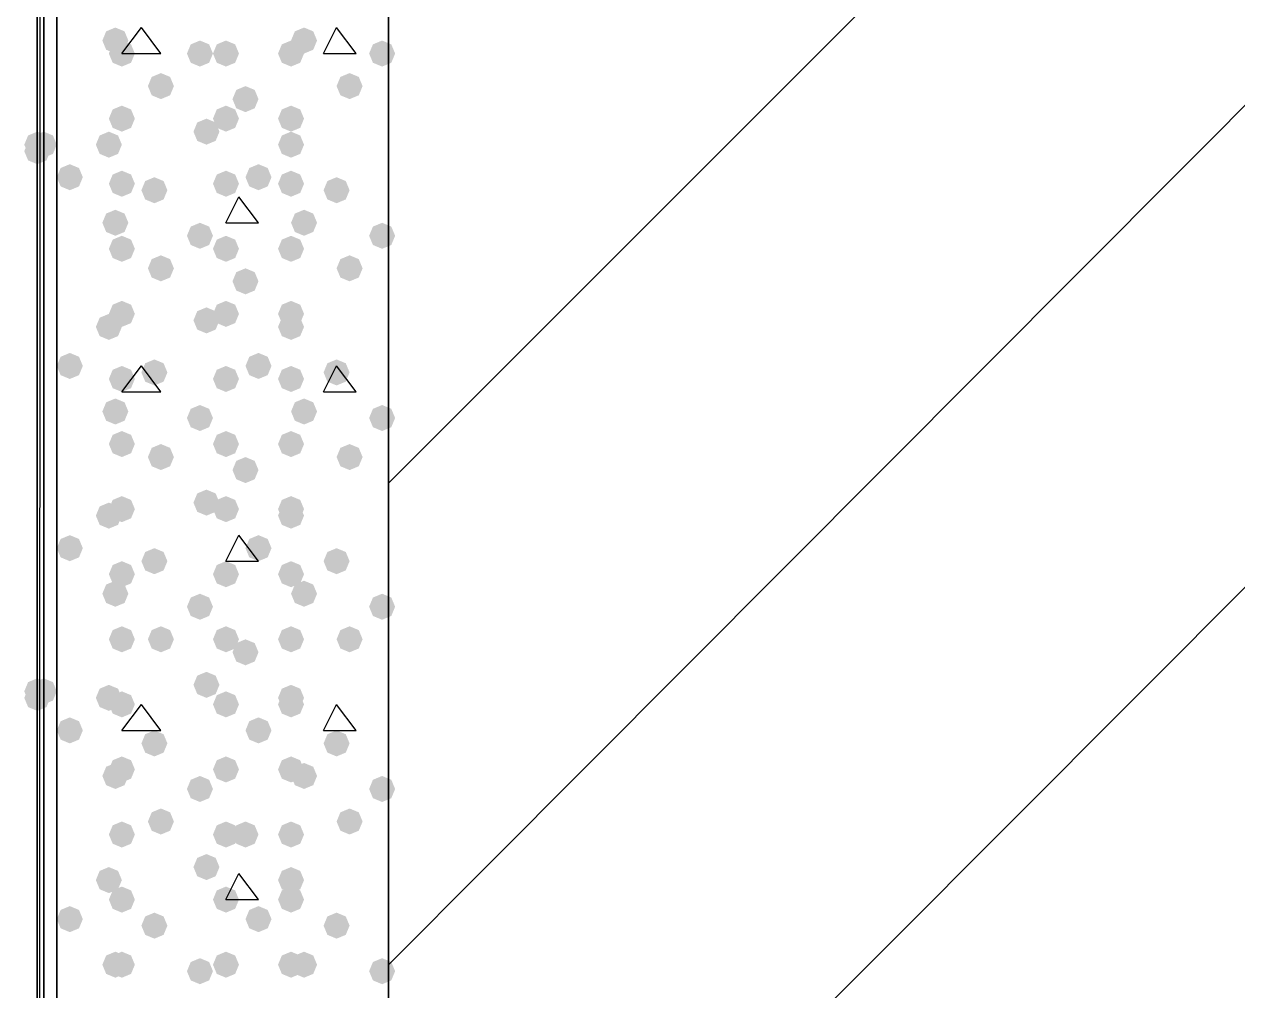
# Model space of a CAD drawing. Header units: millimetres. Extents: x 0 to 420, y 0 to 297.
# Drawn here: x 31.16 to 39.05, y 151.38 to 157.67 of the extents above; entities that cross this region are included whole.
import ezdxf

# ---------------------------------------------------------------- set-up
doc = ezdxf.new("R2010")
doc.units = ezdxf.units.MM
doc.layers.get('0').update_dxf_attribs({"linetype": 'CONTINUOUS'})

msp = doc.modelspace()

# ---------------------------------------------------------------- hatches: boundary and pattern name
at = {"true_color": 0x000007}
h = msp.add_hatch(color=0, dxfattribs=at)
h.paths.add_polyline_path([(31.284333, 243.755333), (31.284333, 100.160667)], flags=0)
h.paths.add_polyline_path([(31.284333, 100.160667), (31.284333, 243.755333)], flags=0)
at = {"true_color": 0x000008}
for points in [[(31.834667, 157.564667), (31.809796, 157.504871), (31.75, 157.48), (31.690204, 157.504871), (31.665333, 157.564667), (31.690204, 157.624462), (31.75, 157.649333), (31.809796, 157.624463)], [(33.062333, 157.564667), (33.037463, 157.504871), (32.977667, 157.48), (32.917871, 157.504871), (32.893, 157.564667), (32.917871, 157.624462), (32.977667, 157.649333), (33.037462, 157.624463)], [(31.877, 157.48), (31.852129, 157.420204), (31.792333, 157.395333), (31.732538, 157.420204), (31.707667, 157.48), (31.732537, 157.539796), (31.792333, 157.564667), (31.852129, 157.539796)], [(32.385, 157.48), (32.360129, 157.420204), (32.300333, 157.395333), (32.240538, 157.420204), (32.215667, 157.48), (32.240537, 157.539796), (32.300333, 157.564667), (32.360129, 157.539796)], [(32.554333, 157.48), (32.529462, 157.420204), (32.469667, 157.395333), (32.409871, 157.420204), (32.385, 157.48), (32.409871, 157.539796), (32.469667, 157.564667), (32.529462, 157.539796)], [(32.977667, 157.48), (32.952796, 157.420204), (32.893, 157.395333), (32.833204, 157.420204), (32.808333, 157.48), (32.833204, 157.539796), (32.893, 157.564667), (32.952796, 157.539796)], [(33.570333, 157.48), (33.545463, 157.420204), (33.485667, 157.395333), (33.425871, 157.420204), (33.401, 157.48), (33.425871, 157.539796), (33.485667, 157.564667), (33.545462, 157.539796)], [(32.131, 157.268333), (32.106129, 157.208537), (32.046333, 157.183667), (31.986537, 157.208537), (31.961667, 157.268333), (31.986537, 157.328129), (32.046333, 157.353), (32.106129, 157.328129)], [(33.358667, 157.268333), (33.333796, 157.208537), (33.274, 157.183667), (33.214204, 157.208537), (33.189333, 157.268333), (33.214204, 157.328129), (33.274, 157.353), (33.333796, 157.328129)], [(32.681333, 157.183667), (32.656462, 157.123871), (32.596667, 157.099), (32.536871, 157.123871), (32.512, 157.183667), (32.536871, 157.243462), (32.596667, 157.268333), (32.656462, 157.243463)], [(31.877, 157.056667), (31.852129, 156.996871), (31.792333, 156.972), (31.732538, 156.996871), (31.707667, 157.056667), (31.732537, 157.116462), (31.792333, 157.141333), (31.852129, 157.116463)], [(32.554333, 157.056667), (32.529462, 156.996871), (32.469667, 156.972), (32.409871, 156.996871), (32.385, 157.056667), (32.409871, 157.116462), (32.469667, 157.141333), (32.529462, 157.116463)], [(32.977667, 157.056667), (32.952796, 156.996871), (32.893, 156.972), (32.833204, 156.996871), (32.808333, 157.056667), (32.833204, 157.116462), (32.893, 157.141333), (32.952796, 157.116463)], [(32.427333, 156.972), (32.402463, 156.912204), (32.342667, 156.887333), (32.282871, 156.912204), (32.258, 156.972), (32.282871, 157.031796), (32.342667, 157.056667), (32.402462, 157.031796)], [(31.792333, 156.887333), (31.767463, 156.827537), (31.707667, 156.802667), (31.647871, 156.827537), (31.623, 156.887333), (31.647871, 156.947129), (31.707667, 156.972), (31.767462, 156.947129)], [(32.977667, 156.887333), (32.952796, 156.827537), (32.893, 156.802667), (32.833204, 156.827537), (32.808333, 156.887333), (32.833204, 156.947129), (32.893, 156.972), (32.952796, 156.947129)], [(31.538333, 156.675667), (31.513463, 156.615871), (31.453667, 156.591), (31.393871, 156.615871), (31.369, 156.675667), (31.393871, 156.735462), (31.453667, 156.760333), (31.513462, 156.735463)], [(32.766, 156.675667), (32.741129, 156.615871), (32.681333, 156.591), (32.621537, 156.615871), (32.596667, 156.675667), (32.621537, 156.735462), (32.681333, 156.760333), (32.741129, 156.735463)], [(31.877, 156.633333), (31.852129, 156.573537), (31.792333, 156.548667), (31.732538, 156.573537), (31.707667, 156.633333), (31.732537, 156.693129), (31.792333, 156.718), (31.852129, 156.693129)], [(32.088667, 156.591), (32.063796, 156.531204), (32.004, 156.506333), (31.944204, 156.531204), (31.919333, 156.591), (31.944204, 156.650796), (32.004, 156.675667), (32.063796, 156.650796)], [(32.554333, 156.633333), (32.529462, 156.573537), (32.469667, 156.548667), (32.409871, 156.573537), (32.385, 156.633333), (32.409871, 156.693129), (32.469667, 156.718), (32.529462, 156.693129)], [(32.977667, 156.633333), (32.952796, 156.573537), (32.893, 156.548667), (32.833204, 156.573537), (32.808333, 156.633333), (32.833204, 156.693129), (32.893, 156.718), (32.952796, 156.693129)], [(33.274, 156.591), (33.249129, 156.531204), (33.189333, 156.506333), (33.129538, 156.531204), (33.104667, 156.591), (33.129537, 156.650796), (33.189333, 156.675667), (33.249129, 156.650796)], [(31.834667, 156.379333), (31.809796, 156.319538), (31.75, 156.294667), (31.690204, 156.319538), (31.665333, 156.379333), (31.690204, 156.439129), (31.75, 156.464), (31.809796, 156.439129)], [(33.062333, 156.379333), (33.037463, 156.319538), (32.977667, 156.294667), (32.917871, 156.319538), (32.893, 156.379333), (32.917871, 156.439129), (32.977667, 156.464), (33.037462, 156.439129)], [(32.385, 156.294667), (32.360129, 156.234871), (32.300333, 156.21), (32.240538, 156.234871), (32.215667, 156.294667), (32.240537, 156.354462), (32.300333, 156.379333), (32.360129, 156.354463)], [(33.570333, 156.294667), (33.545463, 156.234871), (33.485667, 156.21), (33.425871, 156.234871), (33.401, 156.294667), (33.425871, 156.354462), (33.485667, 156.379333), (33.545462, 156.354463)], [(31.877, 156.21), (31.852129, 156.150204), (31.792333, 156.125333), (31.732538, 156.150204), (31.707667, 156.21), (31.732537, 156.269796), (31.792333, 156.294667), (31.852129, 156.269796)], [(32.554333, 156.21), (32.529462, 156.150204), (32.469667, 156.125333), (32.409871, 156.150204), (32.385, 156.21), (32.409871, 156.269796), (32.469667, 156.294667), (32.529462, 156.269796)], [(32.977667, 156.21), (32.952796, 156.150204), (32.893, 156.125333), (32.833204, 156.150204), (32.808333, 156.21), (32.833204, 156.269796), (32.893, 156.294667), (32.952796, 156.269796)], [(32.131, 156.083), (32.106129, 156.023204), (32.046333, 155.998333), (31.986537, 156.023204), (31.961667, 156.083), (31.986537, 156.142796), (32.046333, 156.167667), (32.106129, 156.142796)], [(33.358667, 156.083), (33.333796, 156.023204), (33.274, 155.998333), (33.214204, 156.023204), (33.189333, 156.083), (33.214204, 156.142796), (33.274, 156.167667), (33.333796, 156.142796)], [(32.681333, 155.998333), (32.656462, 155.938538), (32.596667, 155.913667), (32.536871, 155.938538), (32.512, 155.998333), (32.536871, 156.058129), (32.596667, 156.083), (32.656462, 156.058129)], [(31.877, 155.786667), (31.852129, 155.726871), (31.792333, 155.702), (31.732538, 155.726871), (31.707667, 155.786667), (31.732537, 155.846462), (31.792333, 155.871333), (31.852129, 155.846463)], [(32.554333, 155.786667), (32.529462, 155.726871), (32.469667, 155.702), (32.409871, 155.726871), (32.385, 155.786667), (32.409871, 155.846462), (32.469667, 155.871333), (32.529462, 155.846463)], [(32.977667, 155.786667), (32.952796, 155.726871), (32.893, 155.702), (32.833204, 155.726871), (32.808333, 155.786667), (32.833204, 155.846462), (32.893, 155.871333), (32.952796, 155.846463)], [(31.792333, 155.702), (31.767463, 155.642204), (31.707667, 155.617333), (31.647871, 155.642204), (31.623, 155.702), (31.647871, 155.761796), (31.707667, 155.786667), (31.767462, 155.761796)], [(32.427333, 155.744333), (32.402463, 155.684537), (32.342667, 155.659667), (32.282871, 155.684537), (32.258, 155.744333), (32.282871, 155.804129), (32.342667, 155.829), (32.402462, 155.804129)], [(32.977667, 155.702), (32.952796, 155.642204), (32.893, 155.617333), (32.833204, 155.642204), (32.808333, 155.702), (32.833204, 155.761796), (32.893, 155.786667), (32.952796, 155.761796)], [(31.538333, 155.448), (31.513463, 155.388204), (31.453667, 155.363333), (31.393871, 155.388204), (31.369, 155.448), (31.393871, 155.507796), (31.453667, 155.532667), (31.513462, 155.507796)], [(32.088667, 155.405667), (32.063796, 155.345871), (32.004, 155.321), (31.944204, 155.345871), (31.919333, 155.405667), (31.944204, 155.465462), (32.004, 155.490333), (32.063796, 155.465463)], [(32.766, 155.448), (32.741129, 155.388204), (32.681333, 155.363333), (32.621537, 155.388204), (32.596667, 155.448), (32.621537, 155.507796), (32.681333, 155.532667), (32.741129, 155.507796)], [(33.274, 155.405667), (33.249129, 155.345871), (33.189333, 155.321), (33.129538, 155.345871), (33.104667, 155.405667), (33.129537, 155.465462), (33.189333, 155.490333), (33.249129, 155.465463)], [(31.877, 155.363333), (31.852129, 155.303537), (31.792333, 155.278667), (31.732538, 155.303537), (31.707667, 155.363333), (31.732537, 155.423129), (31.792333, 155.448), (31.852129, 155.423129)], [(32.554333, 155.363333), (32.529462, 155.303537), (32.469667, 155.278667), (32.409871, 155.303537), (32.385, 155.363333), (32.409871, 155.423129), (32.469667, 155.448), (32.529462, 155.423129)], [(32.977667, 155.363333), (32.952796, 155.303537), (32.893, 155.278667), (32.833204, 155.303537), (32.808333, 155.363333), (32.833204, 155.423129), (32.893, 155.448), (32.952796, 155.423129)], [(31.834667, 155.151667), (31.809796, 155.091871), (31.75, 155.067), (31.690204, 155.091871), (31.665333, 155.151667), (31.690204, 155.211462), (31.75, 155.236333), (31.809796, 155.211463)], [(33.062333, 155.151667), (33.037463, 155.091871), (32.977667, 155.067), (32.917871, 155.091871), (32.893, 155.151667), (32.917871, 155.211462), (32.977667, 155.236333), (33.037462, 155.211463)], [(32.385, 155.109333), (32.360129, 155.049537), (32.300333, 155.024667), (32.240538, 155.049537), (32.215667, 155.109333), (32.240537, 155.169129), (32.300333, 155.194), (32.360129, 155.169129)], [(33.570333, 155.109333), (33.545463, 155.049537), (33.485667, 155.024667), (33.425871, 155.049537), (33.401, 155.109333), (33.425871, 155.169129), (33.485667, 155.194), (33.545462, 155.169129)], [(31.877, 154.94), (31.852129, 154.880204), (31.792333, 154.855333), (31.732538, 154.880204), (31.707667, 154.94), (31.732537, 154.999796), (31.792333, 155.024667), (31.852129, 154.999796)], [(32.554333, 154.94), (32.529462, 154.880204), (32.469667, 154.855333), (32.409871, 154.880204), (32.385, 154.94), (32.409871, 154.999796), (32.469667, 155.024667), (32.529462, 154.999796)], [(32.977667, 154.94), (32.952796, 154.880204), (32.893, 154.855333), (32.833204, 154.880204), (32.808333, 154.94), (32.833204, 154.999796), (32.893, 155.024667), (32.952796, 154.999796)], [(32.131, 154.855333), (32.106129, 154.795537), (32.046333, 154.770667), (31.986537, 154.795537), (31.961667, 154.855333), (31.986537, 154.915129), (32.046333, 154.94), (32.106129, 154.915129)], [(33.358667, 154.855333), (33.333796, 154.795537), (33.274, 154.770667), (33.214204, 154.795537), (33.189333, 154.855333), (33.214204, 154.915129), (33.274, 154.94), (33.333796, 154.915129)], [(32.681333, 154.770667), (32.656462, 154.710871), (32.596667, 154.686), (32.536871, 154.710871), (32.512, 154.770667), (32.536871, 154.830462), (32.596667, 154.855333), (32.656462, 154.830463)], [(31.877, 154.516667), (31.852129, 154.456871), (31.792333, 154.432), (31.732538, 154.456871), (31.707667, 154.516667), (31.732537, 154.576462), (31.792333, 154.601333), (31.852129, 154.576463)], [(32.427333, 154.559), (32.402463, 154.499204), (32.342667, 154.474333), (32.282871, 154.499204), (32.258, 154.559), (32.282871, 154.618796), (32.342667, 154.643667), (32.402462, 154.618796)], [(32.554333, 154.516667), (32.529462, 154.456871), (32.469667, 154.432), (32.409871, 154.456871), (32.385, 154.516667), (32.409871, 154.576462), (32.469667, 154.601333), (32.529462, 154.576463)], [(32.977667, 154.516667), (32.952796, 154.456871), (32.893, 154.432), (32.833204, 154.456871), (32.808333, 154.516667), (32.833204, 154.576462), (32.893, 154.601333), (32.952796, 154.576463)], [(31.792333, 154.474333), (31.767463, 154.414537), (31.707667, 154.389667), (31.647871, 154.414537), (31.623, 154.474333), (31.647871, 154.534129), (31.707667, 154.559), (31.767462, 154.534129)], [(32.977667, 154.474333), (32.952796, 154.414537), (32.893, 154.389667), (32.833204, 154.414537), (32.808333, 154.474333), (32.833204, 154.534129), (32.893, 154.559), (32.952796, 154.534129)], [(31.538333, 154.262667), (31.513463, 154.202871), (31.453667, 154.178), (31.393871, 154.202871), (31.369, 154.262667), (31.393871, 154.322462), (31.453667, 154.347333), (31.513462, 154.322463)], [(32.766, 154.262667), (32.741129, 154.202871), (32.681333, 154.178), (32.621537, 154.202871), (32.596667, 154.262667), (32.621537, 154.322462), (32.681333, 154.347333), (32.741129, 154.322463)], [(32.088667, 154.178), (32.063796, 154.118204), (32.004, 154.093333), (31.944204, 154.118204), (31.919333, 154.178), (31.944204, 154.237796), (32.004, 154.262667), (32.063796, 154.237796)], [(33.274, 154.178), (33.249129, 154.118204), (33.189333, 154.093333), (33.129538, 154.118204), (33.104667, 154.178), (33.129537, 154.237796), (33.189333, 154.262667), (33.249129, 154.237796)], [(31.877, 154.093333), (31.852129, 154.033537), (31.792333, 154.008667), (31.732538, 154.033537), (31.707667, 154.093333), (31.732537, 154.153129), (31.792333, 154.178), (31.852129, 154.153129)], [(32.554333, 154.093333), (32.529462, 154.033537), (32.469667, 154.008667), (32.409871, 154.033537), (32.385, 154.093333), (32.409871, 154.153129), (32.469667, 154.178), (32.529462, 154.153129)], [(32.977667, 154.093333), (32.952796, 154.033537), (32.893, 154.008667), (32.833204, 154.033537), (32.808333, 154.093333), (32.833204, 154.153129), (32.893, 154.178), (32.952796, 154.153129)], [(31.834667, 153.966333), (31.809796, 153.906537), (31.75, 153.881667), (31.690204, 153.906537), (31.665333, 153.966333), (31.690204, 154.026129), (31.75, 154.051), (31.809796, 154.026129)], [(33.062333, 153.966333), (33.037463, 153.906537), (32.977667, 153.881667), (32.917871, 153.906537), (32.893, 153.966333), (32.917871, 154.026129), (32.977667, 154.051), (33.037462, 154.026129)], [(32.385, 153.881667), (32.360129, 153.821871), (32.300333, 153.797), (32.240538, 153.821871), (32.215667, 153.881667), (32.240537, 153.941462), (32.300333, 153.966333), (32.360129, 153.941463)], [(33.570333, 153.881667), (33.545463, 153.821871), (33.485667, 153.797), (33.425871, 153.821871), (33.401, 153.881667), (33.425871, 153.941462), (33.485667, 153.966333), (33.545462, 153.941463)], [(31.877, 153.67), (31.852129, 153.610204), (31.792333, 153.585333), (31.732538, 153.610204), (31.707667, 153.67), (31.732537, 153.729796), (31.792333, 153.754667), (31.852129, 153.729796)], [(32.131, 153.67), (32.106129, 153.610204), (32.046333, 153.585333), (31.986537, 153.610204), (31.961667, 153.67), (31.986537, 153.729796), (32.046333, 153.754667), (32.106129, 153.729796)], [(32.554333, 153.67), (32.529462, 153.610204), (32.469667, 153.585333), (32.409871, 153.610204), (32.385, 153.67), (32.409871, 153.729796), (32.469667, 153.754667), (32.529462, 153.729796)], [(32.977667, 153.67), (32.952796, 153.610204), (32.893, 153.585333), (32.833204, 153.610204), (32.808333, 153.67), (32.833204, 153.729796), (32.893, 153.754667), (32.952796, 153.729796)], [(33.358667, 153.67), (33.333796, 153.610204), (33.274, 153.585333), (33.214204, 153.610204), (33.189333, 153.67), (33.214204, 153.729796), (33.274, 153.754667), (33.333796, 153.729796)], [(32.681333, 153.585333), (32.656462, 153.525537), (32.596667, 153.500667), (32.536871, 153.525537), (32.512, 153.585333), (32.536871, 153.645129), (32.596667, 153.67), (32.656462, 153.645129)], [(32.427333, 153.373667), (32.402463, 153.313871), (32.342667, 153.289), (32.282871, 153.313871), (32.258, 153.373667), (32.282871, 153.433462), (32.342667, 153.458333), (32.402462, 153.433463)], [(31.792333, 153.289), (31.767463, 153.229204), (31.707667, 153.204333), (31.647871, 153.229204), (31.623, 153.289), (31.647871, 153.348796), (31.707667, 153.373667), (31.767462, 153.348796)], [(31.877, 153.246667), (31.852129, 153.186871), (31.792333, 153.162), (31.732538, 153.186871), (31.707667, 153.246667), (31.732537, 153.306462), (31.792333, 153.331333), (31.852129, 153.306463)], [(32.554333, 153.246667), (32.529462, 153.186871), (32.469667, 153.162), (32.409871, 153.186871), (32.385, 153.246667), (32.409871, 153.306462), (32.469667, 153.331333), (32.529462, 153.306463)], [(32.977667, 153.289), (32.952796, 153.229204), (32.893, 153.204333), (32.833204, 153.229204), (32.808333, 153.289), (32.833204, 153.348796), (32.893, 153.373667), (32.952796, 153.348796)], [(32.977667, 153.246667), (32.952796, 153.186871), (32.893, 153.162), (32.833204, 153.186871), (32.808333, 153.246667), (32.833204, 153.306462), (32.893, 153.331333), (32.952796, 153.306463)], [(31.538333, 153.077333), (31.513463, 153.017537), (31.453667, 152.992667), (31.393871, 153.017537), (31.369, 153.077333), (31.393871, 153.137129), (31.453667, 153.162), (31.513462, 153.137129)], [(32.766, 153.077333), (32.741129, 153.017537), (32.681333, 152.992667), (32.621537, 153.017537), (32.596667, 153.077333), (32.621537, 153.137129), (32.681333, 153.162), (32.741129, 153.137129)], [(32.088667, 152.992667), (32.063796, 152.932871), (32.004, 152.908), (31.944204, 152.932871), (31.919333, 152.992667), (31.944204, 153.052462), (32.004, 153.077333), (32.063796, 153.052463)], [(33.274, 152.992667), (33.249129, 152.932871), (33.189333, 152.908), (33.129538, 152.932871), (33.104667, 152.992667), (33.129537, 153.052462), (33.189333, 153.077333), (33.249129, 153.052463)], [(31.834667, 152.781), (31.809796, 152.721204), (31.75, 152.696333), (31.690204, 152.721204), (31.665333, 152.781), (31.690204, 152.840796), (31.75, 152.865667), (31.809796, 152.840796)], [(31.877, 152.823333), (31.852129, 152.763537), (31.792333, 152.738667), (31.732538, 152.763537), (31.707667, 152.823333), (31.732537, 152.883129), (31.792333, 152.908), (31.852129, 152.883129)], [(32.554333, 152.823333), (32.529462, 152.763537), (32.469667, 152.738667), (32.409871, 152.763537), (32.385, 152.823333), (32.409871, 152.883129), (32.469667, 152.908), (32.529462, 152.883129)], [(32.977667, 152.823333), (32.952796, 152.763537), (32.893, 152.738667), (32.833204, 152.763537), (32.808333, 152.823333), (32.833204, 152.883129), (32.893, 152.908), (32.952796, 152.883129)], [(33.062333, 152.781), (33.037463, 152.721204), (32.977667, 152.696333), (32.917871, 152.721204), (32.893, 152.781), (32.917871, 152.840796), (32.977667, 152.865667), (33.037462, 152.840796)], [(32.385, 152.696333), (32.360129, 152.636537), (32.300333, 152.611667), (32.240538, 152.636537), (32.215667, 152.696333), (32.240537, 152.756129), (32.300333, 152.781), (32.360129, 152.756129)], [(33.570333, 152.696333), (33.545463, 152.636537), (33.485667, 152.611667), (33.425871, 152.636537), (33.401, 152.696333), (33.425871, 152.756129), (33.485667, 152.781), (33.545462, 152.756129)], [(32.131, 152.484667), (32.106129, 152.424871), (32.046333, 152.4), (31.986537, 152.424871), (31.961667, 152.484667), (31.986537, 152.544462), (32.046333, 152.569333), (32.106129, 152.544463)], [(33.358667, 152.484667), (33.333796, 152.424871), (33.274, 152.4), (33.214204, 152.424871), (33.189333, 152.484667), (33.214204, 152.544462), (33.274, 152.569333), (33.333796, 152.544463)], [(31.877, 152.4), (31.852129, 152.340204), (31.792333, 152.315333), (31.732538, 152.340204), (31.707667, 152.4), (31.732537, 152.459796), (31.792333, 152.484667), (31.852129, 152.459796)], [(32.554333, 152.4), (32.529462, 152.340204), (32.469667, 152.315333), (32.409871, 152.340204), (32.385, 152.4), (32.409871, 152.459796), (32.469667, 152.484667), (32.529462, 152.459796)], [(32.681333, 152.4), (32.656462, 152.340204), (32.596667, 152.315333), (32.536871, 152.340204), (32.512, 152.4), (32.536871, 152.459796), (32.596667, 152.484667), (32.656462, 152.459796)], [(32.977667, 152.4), (32.952796, 152.340204), (32.893, 152.315333), (32.833204, 152.340204), (32.808333, 152.4), (32.833204, 152.459796), (32.893, 152.484667), (32.952796, 152.459796)], [(32.427333, 152.188333), (32.402463, 152.128537), (32.342667, 152.103667), (32.282871, 152.128537), (32.258, 152.188333), (32.282871, 152.248129), (32.342667, 152.273), (32.402462, 152.248129)], [(31.792333, 152.103667), (31.767463, 152.043871), (31.707667, 152.019), (31.647871, 152.043871), (31.623, 152.103667), (31.647871, 152.163462), (31.707667, 152.188333), (31.767462, 152.163463)], [(32.977667, 152.103667), (32.952796, 152.043871), (32.893, 152.019), (32.833204, 152.043871), (32.808333, 152.103667), (32.833204, 152.163462), (32.893, 152.188333), (32.952796, 152.163463)], [(31.877, 151.976667), (31.852129, 151.916871), (31.792333, 151.892), (31.732538, 151.916871), (31.707667, 151.976667), (31.732537, 152.036462), (31.792333, 152.061333), (31.852129, 152.036463)], [(32.554333, 151.976667), (32.529462, 151.916871), (32.469667, 151.892), (32.409871, 151.916871), (32.385, 151.976667), (32.409871, 152.036462), (32.469667, 152.061333), (32.529462, 152.036463)], [(32.977667, 151.976667), (32.952796, 151.916871), (32.893, 151.892), (32.833204, 151.916871), (32.808333, 151.976667), (32.833204, 152.036462), (32.893, 152.061333), (32.952796, 152.036463)], [(31.538333, 151.849667), (31.513463, 151.789871), (31.453667, 151.765), (31.393871, 151.789871), (31.369, 151.849667), (31.393871, 151.909462), (31.453667, 151.934333), (31.513462, 151.909463)], [(32.766, 151.849667), (32.741129, 151.789871), (32.681333, 151.765), (32.621537, 151.789871), (32.596667, 151.849667), (32.621537, 151.909462), (32.681333, 151.934333), (32.741129, 151.909463)], [(32.088667, 151.807333), (32.063796, 151.747537), (32.004, 151.722667), (31.944204, 151.747537), (31.919333, 151.807333), (31.944204, 151.867129), (32.004, 151.892), (32.063796, 151.867129)], [(33.274, 151.807333), (33.249129, 151.747537), (33.189333, 151.722667), (33.129538, 151.747537), (33.104667, 151.807333), (33.129537, 151.867129), (33.189333, 151.892), (33.249129, 151.867129)], [(31.834667, 151.553333), (31.809796, 151.493538), (31.75, 151.468667), (31.690204, 151.493538), (31.665333, 151.553333), (31.690204, 151.613129), (31.75, 151.638), (31.809796, 151.613129)], [(31.877, 151.553333), (31.852129, 151.493538), (31.792333, 151.468667), (31.732538, 151.493538), (31.707667, 151.553333), (31.732537, 151.613129), (31.792333, 151.638), (31.852129, 151.613129)], [(32.385, 151.511), (32.360129, 151.451204), (32.300333, 151.426333), (32.240538, 151.451204), (32.215667, 151.511), (32.240537, 151.570796), (32.300333, 151.595667), (32.360129, 151.570796)], [(32.554333, 151.553333), (32.529462, 151.493538), (32.469667, 151.468667), (32.409871, 151.493538), (32.385, 151.553333), (32.409871, 151.613129), (32.469667, 151.638), (32.529462, 151.613129)], [(32.977667, 151.553333), (32.952796, 151.493538), (32.893, 151.468667), (32.833204, 151.493538), (32.808333, 151.553333), (32.833204, 151.613129), (32.893, 151.638), (32.952796, 151.613129)], [(33.062333, 151.553333), (33.037463, 151.493538), (32.977667, 151.468667), (32.917871, 151.493538), (32.893, 151.553333), (32.917871, 151.613129), (32.977667, 151.638), (33.037462, 151.613129)], [(33.570333, 151.511), (33.545463, 151.451204), (33.485667, 151.426333), (33.425871, 151.451204), (33.401, 151.511), (33.425871, 151.570796), (33.485667, 151.595667), (33.545462, 151.570796)]]:
    msp.add_hatch(color=0, dxfattribs=at).paths.add_polyline_path(points, flags=0)
at = {"true_color": 0x0000fe}
for points in [[(31.326667, 156.887333), (31.301796, 156.827537), (31.242, 156.802667), (31.182204, 156.827537), (31.157333, 156.887333), (31.182204, 156.947129), (31.242, 156.972), (31.301796, 156.947129)], [(31.326667, 156.887333), (31.301796, 156.827537), (31.242, 156.802667), (31.182204, 156.827537), (31.157333, 156.887333), (31.182204, 156.947129), (31.242, 156.972), (31.301796, 156.947129)], [(31.369, 156.887333), (31.344129, 156.827537), (31.284333, 156.802667), (31.224538, 156.827537), (31.199667, 156.887333), (31.224537, 156.947129), (31.284333, 156.972), (31.344129, 156.947129)], [(31.326667, 156.845), (31.301796, 156.785204), (31.242, 156.760333), (31.182204, 156.785204), (31.157333, 156.845), (31.182204, 156.904796), (31.242, 156.929667), (31.301796, 156.904796)], [(31.326667, 153.331333), (31.301796, 153.271537), (31.242, 153.246667), (31.182204, 153.271537), (31.157333, 153.331333), (31.182204, 153.391129), (31.242, 153.416), (31.301796, 153.391129)], [(31.326667, 153.331333), (31.301796, 153.271537), (31.242, 153.246667), (31.182204, 153.271537), (31.157333, 153.331333), (31.182204, 153.391129), (31.242, 153.416), (31.301796, 153.391129)], [(31.369, 153.331333), (31.344129, 153.271537), (31.284333, 153.246667), (31.224538, 153.271537), (31.199667, 153.331333), (31.224537, 153.391129), (31.284333, 153.416), (31.344129, 153.391129)], [(31.326667, 153.289), (31.301796, 153.229204), (31.242, 153.204333), (31.182204, 153.229204), (31.157333, 153.289), (31.182204, 153.348796), (31.242, 153.373667), (31.301796, 153.348796)]]:
    msp.add_hatch(color=0, dxfattribs=at).paths.add_polyline_path(points, flags=0)

# ---------------------------------------------------------------- linework, layer by layer
at = {"color": 0, "true_color": 0x000007}
for points in [[(31.242, 100.118333), (31.242, 243.755333)], [(31.242, 100.118333), (31.284333, 100.118333), (31.284333, 243.755333)], [(31.284333, 243.755333), (31.284333, 100.160667)], [(31.284333, 100.160667), (31.284333, 243.755333)], [(31.369, 142.621), (31.369, 165.946667), (379.603, 165.946667), (379.603, 142.621), (217.17, 142.621), (217.17, 121.454333), (193.844333, 121.454333), (193.844333, 142.621)], [(31.369, 142.621), (31.369, 165.946667), (379.603, 165.946667), (379.603, 142.621), (217.17, 142.621), (217.17, 121.454333), (193.844333, 121.454333), (193.844333, 142.621)]]:
    msp.add_lwpolyline(points, close=True, dxfattribs=at)
for points in [[(31.242, 100.118333), (31.242, 243.755333)], [(31.242, 243.755333), (31.242, 100.118333)], [(31.284333, 243.755333), (31.284333, 100.160667), (31.284333, 100.118333)], [(31.284333, 100.160667), (31.284333, 243.755333)], [(31.369, 163.83), (31.369, 144.737667)], [(33.528, 144.737667), (33.528, 163.83)]]:
    msp.add_lwpolyline(points, dxfattribs=at)
at = {"color": 0, "true_color": 0x0000fd}
msp.add_lwpolyline([(215.053333, 144.737667), (377.486333, 144.737667), (377.486333, 163.83), (33.528, 163.83), (33.528, 144.737667), (195.961, 144.737667), (195.961, 123.571), (215.053333, 123.571)], close=True, dxfattribs=at)
at = {"color": 0, "true_color": 0x000003}
for points in [[(33.528002, 154.685999), (42.672002, 163.829999)], [(33.528002, 151.553333), (45.762335, 163.829999)], [(33.528002, 148.420666), (48.895001, 163.829999)]]:
    msp.add_lwpolyline(points, dxfattribs=at)
at = {"color": 0, "true_color": 0x000008}
for points in [[(31.792333, 157.48), (31.919333, 157.649333)], [(32.046333, 157.48), (31.919333, 157.649333)], [(33.104667, 157.48), (33.189333, 157.649333)], [(33.316333, 157.48), (33.189333, 157.649333)], [(31.792333, 157.48), (32.046333, 157.48)], [(33.104667, 157.48), (33.316333, 157.48)], [(32.469667, 156.379333), (32.554333, 156.548667)], [(32.681333, 156.379333), (32.554333, 156.548667)], [(32.469667, 156.379333), (32.681333, 156.379333)], [(31.792333, 155.278667), (31.919333, 155.448)], [(32.046333, 155.278667), (31.919333, 155.448)], [(33.104667, 155.278667), (33.189333, 155.448)], [(33.316333, 155.278667), (33.189333, 155.448)], [(31.792333, 155.278667), (32.046333, 155.278667)], [(33.104667, 155.278667), (33.316333, 155.278667)], [(32.469667, 154.178), (32.554333, 154.347333)], [(32.681333, 154.178), (32.554333, 154.347333)], [(32.469667, 154.178), (32.681333, 154.178)], [(31.792333, 153.077333), (31.919333, 153.246667)], [(32.046333, 153.077333), (31.919333, 153.246667)], [(33.104667, 153.077333), (33.189333, 153.246667)], [(33.316333, 153.077333), (33.189333, 153.246667)], [(31.792333, 153.077333), (32.046333, 153.077333)], [(33.104667, 153.077333), (33.316333, 153.077333)], [(32.469667, 151.976667), (32.554333, 152.146)], [(32.681333, 151.976667), (32.554333, 152.146)], [(32.469667, 151.976667), (32.681333, 151.976667)]]:
    msp.add_lwpolyline(points, dxfattribs=at)

doc.saveas('drawing.dxf')
